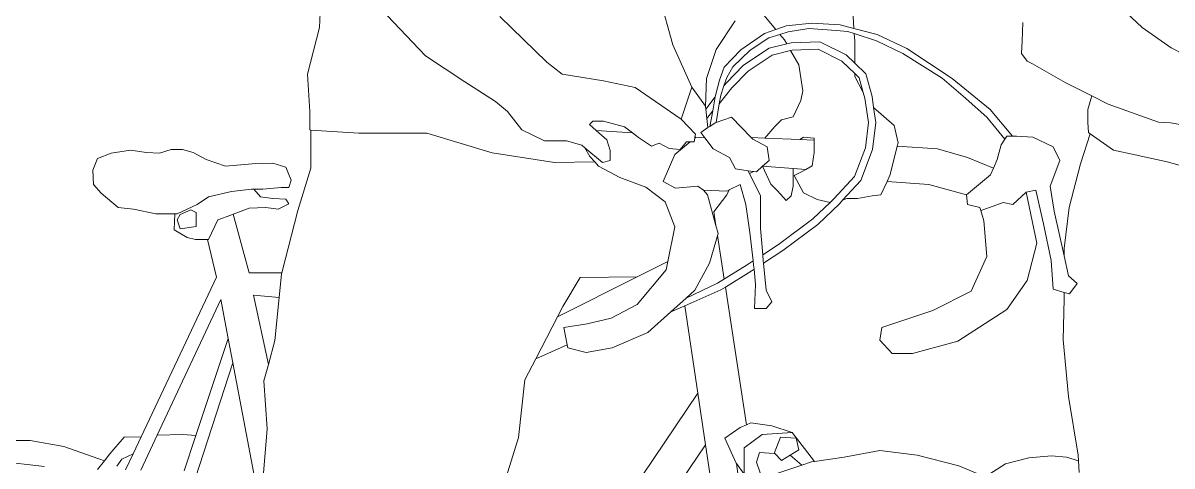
# Model space of a CAD drawing. Header units: metres. Extents: x 2304 to 3408, y 318 to 588.
# Drawn here: x 2638.493 to 2639.447, y 348.62 to 348.988 of the extents above; entities that cross this region are included whole.
import ezdxf

# ---------------------------------------------------------------- set-up
doc = ezdxf.new("R2010")
doc.units = ezdxf.units.M
doc.header["$LTSCALE"] = 5.5
doc.header["$MEASUREMENT"] = 0
doc.layers.add('HACH', color=251, linetype='Continuous', lineweight=5)

# ---------------------------------------------------------------- blocks, each defined once
blk = doc.blocks.new('Three_Bikes')
for p, q in [((0.18449, 0.15078), (0.19769, 0.10295)), ((-0.10384, 0.14401), (-0.10477, 0.11782)), ((0.35114, 0.14665), (0.35296, 0.11695)), ((-0.05237, 0.13372), (-0.01401, 0.0935)), ((0.28602, 0.11604), (0.27441, 0.13016)), ((0.58615, 0.13074), (0.59986, 0.11784)), ((0.04961, 0.12717), (0.08984, 0.08789)), ((0.23482, 0.09882), (0.25132, 0.12356)), ((0.29497, 0.11915), (0.28602, 0.11604)), ((0.31679, 0.12149), (0.29497, 0.11915)), ((0.34121, 0.11993), (0.31679, 0.12149)), ((0.35296, 0.11695), (0.34121, 0.11993)), ((0.49765, 0.12199), (0.49714, 0.10591)), ((-0.10477, 0.11782), (-0.11506, 0.0776)), ((0.27627, 0.11266), (0.25601, 0.09864)), ((0.28017, 0.10876), (0.26406, 0.09838)), ((0.28602, 0.11604), (0.27627, 0.11266)), ((0.28955, 0.11174), (0.28017, 0.10876)), ((0.29653, 0.11396), (0.28955, 0.11174)), ((0.29339, 0.10707), (0.28955, 0.11174)), ((0.3142, 0.11681), (0.29653, 0.11396)), ((0.33784, 0.11526), (0.3142, 0.11681)), ((0.34771, 0.11422), (0.33784, 0.11526)), ((0.35323, 0.11247), (0.34771, 0.11422)), ((0.37291, 0.11188), (0.35296, 0.11695)), ((0.35323, 0.11247), (0.35361, 0.10624)), ((0.37239, 0.10643), (0.35323, 0.11247)), ((0.39836, 0.09967), (0.37291, 0.11188)), ((0.59986, 0.11784), (0.62476, 0.10021)), ((0.19769, 0.10295), (0.21419, 0.06666)), ((0.22657, 0.07408), (0.23482, 0.09882)), ((0.25601, 0.09864), (0.24172, 0.08383)), ((0.2804, 0.10006), (0.2584, 0.08531)), ((0.2804, 0.10006), (0.29534, 0.10368)), ((0.29534, 0.10368), (0.29339, 0.10707)), ((0.29928, 0.10463), (0.29534, 0.10368)), ((0.32362, 0.10549), (0.29928, 0.10463)), ((0.32223, 0.09909), (0.30014, 0.09831)), ((0.34249, 0.08896), (0.32223, 0.09909)), ((0.34617, 0.09422), (0.32362, 0.10549)), ((0.35361, 0.10624), (0.35361, 0.08717)), ((0.39473, 0.09552), (0.37239, 0.10643)), ((0.43707, 0.07397), (0.39836, 0.09967)), ((0.49714, 0.10591), (0.49662, 0.09554)), ((0.62476, 0.10021), (0.64707, 0.0888)), ((-0.01401, 0.0935), (0.01967, 0.07105)), ((0.26406, 0.09838), (0.24925, 0.08409)), ((0.283, 0.09416), (0.26248, 0.08039)), ((0.29865, 0.09795), (0.283, 0.09416)), ((0.30014, 0.09831), (0.29865, 0.09795)), ((0.30576, 0.08563), (0.29865, 0.09795)), ((0.35361, 0.07842), (0.34249, 0.08896)), ((0.35361, 0.08717), (0.34617, 0.09422)), ((0.4285, 0.07423), (0.39473, 0.09552)), ((0.49662, 0.09554), (0.50128, 0.0888)), ((0.50128, 0.0888), (0.50596, 0.08672)), ((0.08984, 0.08789), (0.10294, 0.0776)), ((0.24172, 0.08383), (0.23782, 0.07267)), ((0.2584, 0.08531), (0.24367, 0.0703)), ((0.24925, 0.08409), (0.24406, 0.07501)), ((0.26248, 0.08039), (0.24845, 0.06611)), ((0.30906, 0.06336), (0.30576, 0.08563)), ((0.36322, 0.07806), (0.35361, 0.08717)), ((0.50596, 0.08672), (0.53397, 0.07065)), ((-0.11506, 0.0776), (-0.11319, 0.0458)), ((0.01967, 0.07105), (0.04587, 0.05422)), ((0.10294, 0.0776), (0.1385, 0.07199)), ((0.1385, 0.07199), (0.16563, 0.06638)), ((0.22574, 0.05017), (0.22657, 0.07408)), ((0.23782, 0.07267), (0.23445, 0.05942)), ((0.24406, 0.07501), (0.24154, 0.06758)), ((0.24367, 0.0703), (0.24154, 0.06758)), ((0.35361, 0.07842), (0.35361, 0.07573)), ((0.35756, 0.07468), (0.35361, 0.07842)), ((0.35361, 0.07573), (0.36095, 0.06204)), ((0.36095, 0.06204), (0.35756, 0.07468)), ((0.36846, 0.05858), (0.36322, 0.07806)), ((0.44668, 0.05891), (0.4285, 0.07423)), ((0.4698, 0.04748), (0.43707, 0.07397)), ((0.53397, 0.07065), (0.55678, 0.05908)), ((0.16563, 0.06638), (0.20493, 0.03925)), ((0.21419, 0.06666), (0.20493, 0.03925)), ((0.21419, 0.06666), (0.22574, 0.05017)), ((0.23445, 0.05942), (0.23422, 0.05822)), ((0.24845, 0.06611), (0.23759, 0.05222)), ((0.23886, 0.05968), (0.23759, 0.05222)), ((0.24154, 0.06758), (0.23886, 0.05968)), ((0.30741, 0.05512), (0.30906, 0.06336)), ((0.36223, 0.05728), (0.36095, 0.06204)), ((0.55329, 0.04742), (0.55678, 0.05908)), ((0.55678, 0.05908), (0.57081, 0.05198)), ((0.04587, 0.05422), (0.05616, 0.0458)), ((0.22574, 0.05017), (0.22602, 0.04773)), ((0.23422, 0.05822), (0.22602, 0.04773)), ((0.23422, 0.05822), (0.23198, 0.04618)), ((0.23759, 0.05222), (0.23489, 0.03629)), ((0.30081, 0.0411), (0.30741, 0.05512)), ((0.36535, 0.03625), (0.36223, 0.05728)), ((0.36984, 0.04923), (0.36846, 0.05858)), ((0.37175, 0.03633), (0.36984, 0.04923)), ((0.36984, 0.04923), (0.38744, 0.03367)), ((0.46695, 0.04099), (0.44668, 0.05891)), ((0.57081, 0.05198), (0.61387, 0.03642)), ((-0.11319, 0.0458), (-0.11319, 0.0299)), ((0.05616, 0.0458), (0.06832, 0.0299)), ((0.22602, 0.04773), (0.22694, 0.0398)), ((0.23198, 0.04618), (0.22694, 0.0398)), ((0.22694, 0.0398), (0.22786, 0.03186)), ((0.23198, 0.04618), (0.22951, 0.03294)), ((0.24807, 0.04094), (0.23489, 0.03629)), ((0.24807, 0.04094), (0.26488, 0.02336)), ((0.29091, 0.03862), (0.30081, 0.0411)), ((0.48236, 0.02197), (0.46695, 0.04099)), ((0.48893, 0.02444), (0.4698, 0.04748)), ((0.55329, 0.03637), (0.55329, 0.04742)), ((-0.11319, 0.0299), (-0.11226, 0.02984)), ((-0.11226, 0.02984), (-0.11226, -0.00284)), ((-0.11226, 0.02984), (-0.07109, 0.02709)), ((0.06832, 0.0299), (0.08797, 0.02055)), ((0.12634, 0.03458), (0.12914, 0.03738)), ((0.13226, 0.02939), (0.12634, 0.03458)), ((0.12914, 0.03738), (0.1385, 0.03738)), ((0.1385, 0.03738), (0.15628, 0.0327)), ((0.15628, 0.0327), (0.16322, 0.02736)), ((0.20493, 0.03925), (0.21709, 0.02616)), ((0.22786, 0.03186), (0.22167, 0.02774)), ((0.22951, 0.03294), (0.22786, 0.03186)), ((0.23404, 0.03599), (0.22951, 0.03294)), ((0.23489, 0.03629), (0.23404, 0.03599)), ((0.27658, 0.02287), (0.28514, 0.03285)), ((0.28514, 0.03285), (0.29091, 0.03862)), ((0.36275, 0.01469), (0.36535, 0.03625)), ((0.36896, 0.01317), (0.37175, 0.03633)), ((0.38744, 0.03367), (0.39074, 0.01883)), ((0.5538, 0.0277), (0.55329, 0.03637)), ((0.61387, 0.03642), (0.62424, 0.0359)), ((0.62424, 0.0359), (0.6424, 0.03279)), ((-0.07109, 0.02709), (-0.01308, 0.02709)), ((-0.01308, 0.02709), (0.04306, 0.01026)), ((0.08797, 0.02055), (0.10669, 0.02055)), ((0.10669, 0.02055), (0.11979, 0.0168)), ((0.14131, 0.02148), (0.13226, 0.02939)), ((0.16322, 0.02736), (0.13226, 0.02939)), ((0.14411, 0.01213), (0.14131, 0.02148)), ((0.16322, 0.02736), (0.16844, 0.02335)), ((0.16844, 0.02335), (0.17967, 0.01587)), ((0.21616, 0.01961), (0.21662, 0.02287)), ((0.21662, 0.02287), (0.21675, 0.02373)), ((0.21754, 0.02362), (0.21662, 0.02287)), ((0.21675, 0.02373), (0.21709, 0.02616)), ((0.22096, 0.02344), (0.21675, 0.02373)), ((0.21754, 0.02362), (0.22096, 0.02344)), ((0.22518, 0.02315), (0.22096, 0.02344)), ((0.22167, 0.02774), (0.22518, 0.02315)), ((0.22518, 0.02315), (0.23239, 0.01372)), ((0.26622, 0.02197), (0.26488, 0.02336)), ((0.26488, 0.02336), (0.27658, 0.02287)), ((0.27859, 0.01537), (0.26622, 0.02197)), ((0.27658, 0.02287), (0.30661, 0.0216)), ((0.30989, 0.02378), (0.30661, 0.0216)), ((0.30661, 0.0216), (0.31896, 0.02108)), ((0.31896, 0.02295), (0.30989, 0.02378)), ((0.31896, 0.02108), (0.31896, 0.02295)), ((0.31896, 0.02108), (0.31896, 0.01058)), ((0.48236, 0.02197), (0.47906, 0.01702)), ((0.48401, 0.02444), (0.48236, 0.02197)), ((0.48893, 0.02444), (0.48401, 0.02444)), ((0.49226, 0.02444), (0.48893, 0.02444)), ((0.50629, 0.02362), (0.49226, 0.02444)), ((0.52361, 0.01537), (0.50629, 0.02362)), ((0.55546, 0.02653), (0.54718, 0.00092)), ((0.5538, 0.0277), (0.55546, 0.02653)), ((0.55546, 0.02653), (0.5754, 0.01252)), ((-0.28329, 0.0099), (-0.2951, 0.00531)), ((-0.26689, 0.01252), (-0.28329, 0.0099)), ((-0.25311, 0.01055), (-0.26689, 0.01252)), ((-0.24196, 0.0099), (-0.25311, 0.01055)), ((-0.23212, 0.01317), (-0.24196, 0.0099)), ((-0.22228, 0.01317), (-0.23212, 0.01317)), ((-0.2131, 0.01055), (-0.22228, 0.01317)), ((-0.20195, 0.00465), (-0.2131, 0.01055)), ((0.04306, 0.01026), (0.09639, 0.00184)), ((0.11979, 0.0168), (0.12255, 0.01448)), ((0.12255, 0.01448), (0.13756, 0.00184)), ((0.1268, 0.00712), (0.12255, 0.01448)), ((0.14411, 0.00371), (0.14411, 0.01213)), ((0.17967, 0.01587), (0.18622, 0.01868)), ((0.18622, 0.01868), (0.19464, 0.014)), ((0.19464, 0.014), (0.20399, 0.01306)), ((0.21264, 0.01961), (0.19939, 0.00877)), ((0.20399, 0.01306), (0.20961, 0.01961)), ((0.20961, 0.01961), (0.21264, 0.01961)), ((0.21264, 0.01961), (0.21616, 0.01961)), ((0.23239, 0.01372), (0.24642, 0.0063)), ((0.28024, 0.00383), (0.27859, 0.01537)), ((0.31731, -0.00096), (0.31896, 0.01058)), ((0.3534, -0.00998), (0.36275, 0.01469)), ((0.3589, -0.01337), (0.36896, 0.01317)), ((0.39004, 0.01598), (0.38414, -0.00838)), ((0.39074, 0.01883), (0.39004, 0.01598)), ((0.42461, 0.01372), (0.39004, 0.01598)), ((0.42461, 0.01372), (0.45019, 0.0063)), ((0.47906, 0.01702), (0.47576, 0.00465)), ((0.52939, 0.00383), (0.52361, 0.01537)), ((0.5754, 0.01252), (0.59402, 0.00845)), ((-0.2951, 0.00531), (-0.29903, -0.00453)), ((-0.18555, -0.00125), (-0.20195, 0.00465)), ((-0.16259, 0.00072), (-0.18555, -0.00125)), ((-0.14488, 0.00137), (-0.16259, 0.00072)), ((-0.13373, -0.00191), (-0.14488, 0.00137)), ((0.09639, 0.00184), (0.13089, 0.00257)), ((0.1268, 0.00712), (0.13089, 0.00257)), ((0.13089, 0.00257), (0.13422, -0.00112)), ((0.13756, 0.00184), (0.14411, 0.00371)), ((0.19939, 0.00877), (0.18949, -0.01432)), ((0.24642, 0.0063), (0.25137, -0.0036)), ((0.27473, -0.00126), (0.28024, 0.00383)), ((0.47251, -0.00279), (0.45019, 0.0063)), ((0.47576, 0.00465), (0.47251, -0.00279)), ((0.52114, -0.01844), (0.52939, 0.00383)), ((0.54718, 0.00092), (0.53745, -0.03648)), ((0.59402, 0.00845), (0.62137, 0.00264)), ((0.62137, 0.00264), (0.64755, -0.00492)), ((-0.29903, -0.00453), (-0.29838, -0.01699)), ((-0.12914, -0.01305), (-0.13373, -0.00191)), ((-0.11226, -0.00284), (-0.12348, -0.03931)), ((0.13422, -0.00112), (0.15237, -0.01102)), ((0.25137, -0.0036), (0.26242, -0.0051)), ((0.27282, -0.02669), (0.26242, -0.0051)), ((0.26952, -0.00607), (0.26242, -0.0051)), ((0.26353, -0.00741), (0.26692, -0.00572)), ((0.26952, -0.00607), (0.27473, -0.00126)), ((0.27473, -0.00126), (0.30081, -0.00318)), ((0.28184, -0.01663), (0.27473, -0.00126)), ((0.30081, -0.00318), (0.31187, -0.00399)), ((0.30081, -0.01828), (0.30081, -0.00318)), ((0.30164, -0.00921), (0.30989, -0.00509)), ((0.30989, -0.02405), (0.30164, -0.00921)), ((0.30989, -0.00509), (0.31187, -0.00399)), ((0.31187, -0.00399), (0.31731, -0.00096)), ((0.38414, -0.00838), (0.3813, -0.01434)), ((0.46999, -0.00854), (0.44936, -0.02586)), ((0.47251, -0.00279), (0.46999, -0.00854)), ((-0.29838, -0.01699), (-0.29182, -0.0242)), ((-0.15341, -0.02092), (-0.13766, -0.01961)), ((-0.13766, -0.01961), (-0.1311, -0.01961)), ((-0.1311, -0.01961), (-0.12914, -0.01305)), ((0.15237, -0.01102), (0.17464, -0.01926)), ((0.17464, -0.01926), (0.19114, -0.03163)), ((0.18949, -0.01432), (0.20022, -0.02009)), ((0.20022, -0.02009), (0.21919, -0.01844)), ((0.21919, -0.01844), (0.22414, -0.02174)), ((0.24614, -0.02146), (0.25549, -0.01679)), ((0.25549, -0.01679), (0.26044, -0.03411)), ((0.28184, -0.01663), (0.28761, -0.0224)), ((0.29916, -0.02653), (0.30081, -0.01828)), ((0.33599, -0.02893), (0.3534, -0.00998)), ((0.34321, -0.03046), (0.3589, -0.01337)), ((0.3813, -0.01434), (0.37589, -0.0257)), ((0.3813, -0.01434), (0.41719, -0.01679)), ((0.41719, -0.01679), (0.44936, -0.02586)), ((0.52444, -0.03988), (0.52114, -0.01844)), ((-0.29182, -0.0242), (-0.27738, -0.03666)), ((-0.20982, -0.03404), (-0.19998, -0.02748)), ((-0.19998, -0.02748), (-0.1803, -0.02289)), ((-0.1803, -0.02289), (-0.16325, -0.02092)), ((-0.16325, -0.02092), (-0.16106, -0.02092)), ((-0.15538, -0.02748), (-0.16106, -0.02092)), ((-0.16106, -0.02092), (-0.15341, -0.02092)), ((-0.14488, -0.02879), (-0.15538, -0.02748)), ((-0.13373, -0.02945), (-0.14488, -0.02879)), ((-0.1311, -0.03338), (-0.13373, -0.02945)), ((0.22744, -0.02586), (0.22414, -0.02174)), ((0.22414, -0.02174), (0.24394, -0.02256)), ((0.23465, -0.05205), (0.22744, -0.02586)), ((0.23285, -0.04037), (0.24394, -0.02586)), ((0.24394, -0.02586), (0.24614, -0.02146)), ((0.24394, -0.02256), (0.24614, -0.02146)), ((0.27282, -0.05473), (0.27282, -0.02669)), ((0.28761, -0.0224), (0.29504, -0.03065)), ((0.29504, -0.03065), (0.29916, -0.02653)), ((0.32144, -0.02982), (0.30989, -0.02405)), ((0.33249, -0.03228), (0.33599, -0.02893)), ((0.34701, -0.029), (0.34321, -0.03046)), ((0.35609, -0.029), (0.34701, -0.029)), ((0.36846, -0.02653), (0.35609, -0.029)), ((0.37589, -0.0257), (0.36846, -0.02653)), ((0.44936, -0.02586), (0.45019, -0.03411)), ((0.48896, -0.03411), (0.50051, -0.02339)), ((0.50051, -0.02339), (0.50876, -0.02174)), ((0.50959, -0.0671), (0.50051, -0.02339)), ((0.50876, -0.02174), (0.51536, -0.0506)), ((-0.27738, -0.03666), (-0.26427, -0.03797)), ((-0.26427, -0.03797), (-0.24524, -0.04191)), ((-0.22688, -0.04191), (-0.20982, -0.03404)), ((-0.22425, -0.04256), (-0.21507, -0.03863)), ((-0.21507, -0.03863), (-0.21048, -0.04092)), ((-0.17885, -0.04243), (-0.16521, -0.03732)), ((-0.16521, -0.03732), (-0.15078, -0.03666)), ((-0.15078, -0.03666), (-0.14029, -0.03797)), ((-0.14029, -0.03797), (-0.1311, -0.03338)), ((-0.12348, -0.03931), (-0.13729, -0.09266)), ((0.19114, -0.03163), (0.19939, -0.05308)), ((0.26044, -0.03411), (0.26374, -0.05802)), ((0.31781, -0.04633), (0.33249, -0.03228)), ((0.33249, -0.03228), (0.32144, -0.02982)), ((0.32193, -0.05118), (0.34053, -0.03338)), ((0.34053, -0.03338), (0.34321, -0.03046)), ((0.45019, -0.03411), (0.46091, -0.03658)), ((0.46091, -0.03658), (0.46169, -0.0393)), ((0.46169, -0.0393), (0.46916, -0.03658)), ((0.46169, -0.0393), (0.46421, -0.04813)), ((0.46916, -0.03658), (0.48071, -0.03246)), ((0.48071, -0.03246), (0.48896, -0.03411)), ((0.53745, -0.03648), (0.53296, -0.07164)), ((-0.24524, -0.04191), (-0.22897, -0.04191)), ((-0.22897, -0.04191), (-0.2295, -0.05568)), ((-0.22897, -0.04191), (-0.22688, -0.04191)), ((-0.22688, -0.04715), (-0.22425, -0.04256)), ((-0.22425, -0.05502), (-0.22688, -0.04715)), ((-0.21048, -0.05305), (-0.21048, -0.04092)), ((-0.19998, -0.0642), (-0.19211, -0.04715)), ((-0.19211, -0.04715), (-0.18096, -0.04322)), ((-0.18096, -0.04322), (-0.17885, -0.04243)), ((-0.17885, -0.04243), (-0.16514, -0.09266)), ((0.23465, -0.05205), (0.23285, -0.04037)), ((0.28845, -0.0684), (0.31781, -0.04633)), ((0.46421, -0.04813), (0.46669, -0.07864)), ((0.53296, -0.07793), (0.52444, -0.03988)), ((-0.2295, -0.05568), (-0.21835, -0.06223)), ((-0.21048, -0.05305), (-0.22425, -0.05502)), ((0.19939, -0.05308), (0.19344, -0.08284)), ((0.22909, -0.08441), (0.23652, -0.05885)), ((0.23652, -0.05885), (0.23465, -0.05205)), ((0.26374, -0.05802), (0.26662, -0.08247)), ((0.2748, -0.0772), (0.27282, -0.05473)), ((0.29209, -0.07362), (0.32193, -0.05118)), ((0.51536, -0.0506), (0.52196, -0.08194)), ((-0.21835, -0.06223), (-0.21113, -0.0642)), ((-0.21113, -0.0642), (-0.20084, -0.0642)), ((-0.20084, -0.0642), (-0.19306, -0.09644)), ((-0.20084, -0.0642), (-0.19998, -0.0642)), ((0.24174, -0.09805), (0.23598, -0.0607)), ((0.2748, -0.0772), (0.28845, -0.0684)), ((0.50134, -0.09926), (0.50959, -0.0671)), ((0.27529, -0.08276), (0.2748, -0.0772)), ((0.27545, -0.08433), (0.29209, -0.07362)), ((0.45349, -0.10833), (0.46669, -0.07864)), ((0.53296, -0.07164), (0.53296, -0.07793)), ((0.53681, -0.09513), (0.53296, -0.07793)), ((0.19344, -0.08284), (0.16723, -0.09605)), ((0.19344, -0.08284), (0.19197, -0.09019)), ((0.21672, -0.1075), (0.22909, -0.08441)), ((0.23598, -0.10164), (0.26144, -0.0858)), ((0.26144, -0.0858), (0.26662, -0.08247)), ((0.26662, -0.08247), (0.26704, -0.08606)), ((0.26704, -0.08606), (0.26739, -0.08952)), ((0.27545, -0.08433), (0.27529, -0.08276)), ((0.27777, -0.1075), (0.27545, -0.08433)), ((0.52196, -0.08194), (0.52361, -0.10668)), ((-0.19306, -0.09644), (-0.25776, -0.2332)), ((-0.16514, -0.09266), (-0.13729, -0.09266)), ((-0.13752, -0.09356), (-0.1395, -0.11369)), ((-0.13729, -0.09266), (-0.13752, -0.09356)), ((0.16723, -0.09605), (0.0991, -0.13038)), ((0.1037, -0.12152), (0.11829, -0.09673)), ((0.11829, -0.09673), (0.16723, -0.09605)), ((0.19197, -0.09019), (0.16722, -0.11987)), ((0.2428, -0.10488), (0.26483, -0.09117)), ((0.26483, -0.09117), (0.26739, -0.08952)), ((0.26739, -0.08952), (0.26869, -0.10256)), ((0.54423, -0.10173), (0.53681, -0.09513)), ((0.20798, -0.12083), (0.23906, -0.1072)), ((0.20914, -0.11431), (0.23598, -0.10164)), ((0.20914, -0.11431), (0.21672, -0.1075)), ((0.23906, -0.1072), (0.2428, -0.10488)), ((0.26101, -0.22293), (0.2428, -0.10488)), ((0.26869, -0.10256), (0.26787, -0.12317)), ((0.28272, -0.1174), (0.27777, -0.1075)), ((0.48401, -0.124), (0.50134, -0.09926)), ((0.52361, -0.10668), (0.53296, -0.10943)), ((0.53764, -0.1108), (0.54423, -0.10173)), ((-0.24401, -0.232), (-0.18946, -0.1154)), ((-0.18946, -0.1154), (-0.18312, -0.14885)), ((-0.16149, -0.11181), (-0.1395, -0.11369)), ((-0.16149, -0.11181), (-0.14868, -0.17113)), ((-0.1395, -0.11369), (-0.14313, -0.15061)), ((0.19603, -0.12608), (0.20914, -0.11431)), ((0.27777, -0.12317), (0.28272, -0.1174)), ((0.45349, -0.10833), (0.42049, -0.12482)), ((0.53296, -0.11503), (0.53221, -0.1502)), ((0.53296, -0.10943), (0.53296, -0.11503)), ((0.53296, -0.10943), (0.53764, -0.1108)), ((0.1037, -0.12152), (0.08046, -0.16631)), ((0.16722, -0.11987), (0.14495, -0.13142)), ((0.17629, -0.14379), (0.19603, -0.12608)), ((0.19603, -0.12608), (0.20798, -0.12083)), ((0.20798, -0.12083), (0.21918, -0.19572)), ((0.26787, -0.12317), (0.27777, -0.12317)), ((0.42049, -0.12482), (0.37676, -0.13967)), ((0.44194, -0.15121), (0.48401, -0.124)), ((0.12432, -0.13637), (0.10452, -0.13967)), ((0.14495, -0.13142), (0.12432, -0.13637)), ((0.10452, -0.13967), (0.10731, -0.15445)), ((0.14577, -0.15698), (0.17629, -0.14379)), ((0.37676, -0.13967), (0.37511, -0.15039)), ((-0.18312, -0.14885), (-0.2109, -0.23228)), ((-0.18312, -0.14885), (-0.17915, -0.16983)), ((-0.14313, -0.15061), (-0.14868, -0.17113)), ((0.08046, -0.16631), (0.10731, -0.15445)), ((0.10731, -0.15445), (0.10782, -0.15698)), ((0.10782, -0.15698), (0.1235, -0.16111)), ((0.1235, -0.16111), (0.14577, -0.15698)), ((0.37511, -0.15039), (0.38584, -0.16193)), ((0.40316, -0.16193), (0.44194, -0.15121)), ((0.53221, -0.1502), (0.5367, -0.19882)), ((0.07113, -0.18428), (0.08046, -0.16631)), ((0.38584, -0.16193), (0.40316, -0.16193)), ((-0.22121, -0.29908), (-0.17915, -0.16983)), ((-0.17915, -0.16983), (-0.15766, -0.28331)), ((-0.14868, -0.17113), (-0.15249, -0.18522)), ((-0.15249, -0.18522), (-0.14968, -0.22637)), ((0.06552, -0.23386), (0.07113, -0.18428)), ((0.08827, -0.39018), (0.21918, -0.19572)), ((0.21918, -0.19572), (0.22584, -0.24022)), ((0.5367, -0.19882), (0.54493, -0.24894)), ((-0.14968, -0.22637), (-0.15343, -0.27127)), ((0.25549, -0.22543), (0.24229, -0.2345)), ((0.26101, -0.22293), (0.25549, -0.22543)), ((0.26457, -0.22131), (0.26101, -0.22293)), ((0.26457, -0.22131), (0.28272, -0.22378)), ((0.28272, -0.22378), (0.30004, -0.22955)), ((-0.27234, -0.2337), (-0.28444, -0.24782)), ((-0.25776, -0.2332), (-0.27234, -0.2337)), ((-0.25776, -0.2332), (-0.26466, -0.24779)), ((-0.25803, -0.26196), (-0.24401, -0.232)), ((-0.22191, -0.23118), (-0.24401, -0.232)), ((-0.2109, -0.23228), (-0.22191, -0.23118)), ((-0.22096, -0.26252), (-0.2109, -0.23228)), ((0.05053, -0.28232), (0.06552, -0.23386)), ((0.24229, -0.2345), (0.25219, -0.25594)), ((0.27447, -0.2312), (0.25879, -0.24275)), ((0.27447, -0.2312), (0.30008, -0.2296)), ((0.2847, -0.24767), (0.29014, -0.23368)), ((0.30334, -0.2345), (0.29014, -0.23368)), ((0.30004, -0.22955), (0.30008, -0.2296)), ((0.30008, -0.2296), (0.3192, -0.25445)), ((0.30582, -0.2444), (0.30334, -0.2345)), ((-0.35285, -0.23631), (-0.37515, -0.23631)), ((-0.32398, -0.24156), (-0.35285, -0.23631)), ((-0.29381, -0.25205), (-0.32398, -0.24156)), ((0.22584, -0.24022), (0.11746, -0.40016)), ((0.23436, -0.29721), (0.22584, -0.24022)), ((0.25879, -0.26518), (0.25879, -0.24275)), ((0.29839, -0.24893), (0.30582, -0.2444)), ((0.3751, -0.24495), (0.34458, -0.25072)), ((0.40727, -0.24907), (0.3751, -0.24495)), ((-0.38105, -0.25422), (-0.34038, -0.25881)), ((-0.28924, -0.25399), (-0.29503, -0.26142)), ((-0.28924, -0.25399), (-0.29381, -0.25205)), ((-0.28444, -0.24782), (-0.28924, -0.25399)), ((-0.27849, -0.25856), (-0.27435, -0.25235)), ((-0.26466, -0.24779), (-0.27435, -0.25235)), ((-0.26466, -0.24779), (-0.27122, -0.26165)), ((0.25219, -0.25594), (0.2524, -0.25624)), ((0.26952, -0.25512), (0.27199, -0.24687)), ((0.275, -0.27078), (0.26952, -0.25512)), ((0.2847, -0.24767), (0.27199, -0.24687)), ((0.2847, -0.24767), (0.28519, -0.2477)), ((0.28519, -0.2477), (0.29097, -0.25347)), ((0.29097, -0.25347), (0.29839, -0.24893)), ((0.29839, -0.24893), (0.30838, -0.25756)), ((0.31653, -0.25484), (0.30838, -0.25756)), ((0.3192, -0.25445), (0.31653, -0.25484)), ((0.34458, -0.25072), (0.3192, -0.25445)), ((0.44275, -0.25814), (0.40727, -0.24907)), ((0.50278, -0.25136), (0.48287, -0.25648)), ((0.52212, -0.24966), (0.50278, -0.25136)), ((0.53521, -0.25079), (0.52212, -0.24966)), ((0.54526, -0.25397), (0.53521, -0.25079)), ((0.54493, -0.24894), (0.54526, -0.25397)), ((0.54591, -0.26383), (0.54526, -0.25397)), ((0.2524, -0.25624), (0.2558, -0.28304)), ((0.2524, -0.25624), (0.25879, -0.26518)), ((0.30838, -0.25756), (0.28188, -0.26639)), ((0.46533, -0.26764), (0.44275, -0.25814)), ((0.48287, -0.25648), (0.46533, -0.26764))]:
    blk.add_line(p, q)

msp = doc.modelspace()

# ---------------------------------------------------------------- block references
at = {"layer": 'HACH', "xscale": 0.9695185884373356, "yscale": 0.9695185884373356, "zscale": 0.9695185884373356}
msp.add_blockref('Three_Bikes', (2638.84097, 348.87012), dxfattribs=at)

doc.saveas('drawing.dxf')
